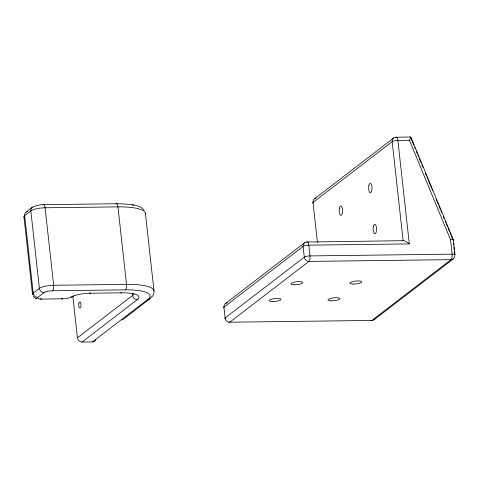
<?xml version="1.0" encoding="UTF-8"?>
<svg xmlns="http://www.w3.org/2000/svg" width="479" height="479" viewBox="0 0 479 479"><rect width="100%" height="100%" fill="white"/><g stroke="black" fill="none" stroke-linecap="round" stroke-linejoin="round"><path stroke-width="0.72" d="M410.868 137.132L409.425 140.227L450.547 239.751L452.134 254.163A4.467 1.617 89.3 0 1 451.068 259.654L371.89 320.445L229.752 322.199A4.467 1.617 89.3 0 1 228.83 322.145M153.951 292.693L153.029 295.369L151.711 297.148M409.395 140.269L397.887 140.413A4.467 1.09 -6.3 0 0 392.181 141.652L313.003 202.443A4.467 1.09 -6.3 0 0 312.961 203.18M26.135 211.987L32.315 207.245M27.962 211.281A4.467 4.018 52.5 0 0 24.651 215.616L33.201 293.112A4.467 4.018 52.5 0 0 37.841 297.363L44.02 292.621A6.7 1.635 -6.3 0 1 52.582 290.765L125.438 289.867A37.961 9.251 -6.3 0 1 147.694 299.513A4.467 4.018 52.5 0 0 151.262 296.74M95.734 339.922A4.467 4.018 52.5 0 1 92.465 341.916L82.059 342.042A4.467 4.018 52.5 0 1 77.418 337.791L132.647 295.387A22.327 5.443 -6.3 0 0 133.97 293.765M82.059 342.042L137.287 299.638A4.467 4.018 52.5 0 1 132.647 295.387L132.485 293.908M92.465 341.916L147.694 299.513M122.283 319.984L149.897 298.782M314.493 198.815L393.666 138.024M225.435 303.536L304.59 242.763M374.063 319.733L453.266 258.923M454.769 256.085A4.467 4.018 52.5 0 1 451.068 259.654L308.925 261.408A4.467 4.018 52.5 0 1 304.291 257.157L303.099 246.392A4.467 4.018 52.5 0 1 306.788 242.033L403.743 240.686L406.21 241.59L409.317 243.913L308.805 245.152A4.467 1.09 -6.3 0 0 303.099 246.392L223.921 307.183A4.467 1.09 -6.3 0 0 223.879 307.919M410.677 136.97L395.87 137.293A4.467 4.018 52.5 0 0 392.181 141.652L403.132 240.847M24.231 217.221A11.167 2.718 -6.3 0 1 24.651 215.616L30.83 210.874A4.467 4.018 52.5 0 1 34.518 206.515A6.7 1.635 -6.3 0 1 43.08 204.659L115.936 203.761A37.961 9.251 -6.3 0 1 133.587 205.263M40.535 298.645A4.467 1.617 89.3 0 0 41.769 299.064L62.689 298.806A6.7 1.635 -6.3 0 0 70.988 297.13A15.633 3.808 -6.3 0 1 90.351 293.214L121.576 292.831A26.794 6.526 -6.3 0 1 137.287 299.638M132.324 204.653C136.533 205.521 141.335 206.533 144.095 210.149M33.291 296.273L34.416 297.573L36.512 298.621M35.745 298.375L36.644 298.662M410.725 137.802L413.85 145.365M414.706 147.424L415.275 148.801M416.413 151.55L417.263 153.615M417.832 154.986L418.688 157.052M419.257 158.423L420.963 162.549M421.813 164.614L422.951 167.363M425.508 173.548L426.364 175.613M426.933 176.985L427.783 179.05M428.352 180.421L431.196 187.295M431.765 188.672L432.621 190.738M436.028 198.983L436.884 201.048M437.453 202.419L438.303 204.485M438.872 205.856L440.297 209.293M440.866 210.67L441.716 212.736M443.422 216.855L443.991 218.232M445.129 220.981L445.985 223.046M446.554 224.417L447.404 226.483M447.973 227.854L449.392 231.291M449.961 232.668L450.817 234.734M451.386 236.105L453.092 240.23A4.497 0.838 -14.5 0 0 453.35 239.967M410.844 137.012L453.368 239.805L455.032 254.864M453.409 243.098L453.643 245.254M453.882 247.404L454.122 249.559M454.355 251.709L454.595 253.864M409.317 243.913L397.887 140.413A4.467 1.617 89.3 0 0 395.87 137.293M317.415 242.416L313.003 202.443A4.467 4.018 52.5 0 1 315.942 198.168M145.454 213.544L154.01 291.04M72.856 296.459L77.418 337.791M23.956 216.7L32.512 294.196M62.689 298.806A4.467 1.617 89.3 0 1 61.611 298.591M41.769 299.064A6.7 1.635 -6.3 0 1 37.841 297.363M121.576 292.831A4.467 1.617 89.3 0 1 120.654 292.777M90.351 293.214A4.467 1.617 89.3 0 1 89.274 292.998M52.582 290.765A4.467 1.617 89.3 0 0 53.654 285.274L45.098 207.778A4.467 1.617 89.3 0 0 43.08 204.659M125.438 289.867A4.467 1.617 89.3 0 0 126.51 284.376L117.954 206.88A4.467 1.617 89.3 0 0 115.936 203.761M44.02 292.621A4.467 4.018 52.5 0 1 39.386 288.364L30.83 210.874A11.167 2.718 -6.3 0 1 45.098 207.778L117.954 206.88A42.427 10.334 -6.3 0 1 145.341 214.58M153.897 292.07A42.427 10.334 -6.3 0 0 126.51 284.376L53.654 285.274A11.167 2.718 -6.3 0 0 39.386 288.364L33.201 293.112A11.167 2.718 -6.3 0 0 33.099 294.95M73.67 295.92A4.467 3.838 58.8 0 1 70.988 297.13M450.541 239.757A4.497 0.838 -14.5 0 1 453.296 239.71M454.757 255.301A4.467 1.09 -6.3 0 0 452.134 254.163L309.997 255.918A4.467 1.09 -6.3 0 0 304.291 257.157L225.112 317.942A4.467 1.09 -6.3 0 0 225.453 318.846M306.788 242.033A4.467 1.617 89.3 0 1 308.805 245.152L309.997 255.918A4.467 1.617 89.3 0 1 308.925 261.408L229.752 322.199A4.467 4.018 52.5 0 1 225.112 317.942L223.921 307.183A4.467 4.018 52.5 0 1 227.303 302.842M370.812 320.229A4.467 1.617 89.3 0 0 371.89 320.445A4.467 4.018 52.5 0 0 375.255 318.248M78.885 303.369A3.125 1.132 89.3 0 0 79.903 308.087A3.125 1.132 89.3 0 0 80.849 303.423A3.125 1.132 89.3 0 0 78.885 303.369M339.401 208.251A4.706 1.7 89.3 0 0 340.928 215.352A4.706 1.7 89.3 0 0 342.347 208.329A4.706 1.7 89.3 0 0 339.401 208.251M368.83 185.654A4.706 1.7 89.3 0 0 370.357 192.756A4.706 1.7 89.3 0 0 371.782 185.732A4.706 1.7 89.3 0 0 368.83 185.654M373.357 226.663A4.706 1.7 89.3 0 0 374.883 233.758A4.706 1.7 89.3 0 0 376.308 226.741A4.706 1.7 89.3 0 0 373.357 226.663M352.933 284.065A5.976 1.455 -6.3 0 0 361.729 281.838A5.976 1.455 -6.3 0 0 352.712 281.55A5.976 1.455 -6.3 0 0 352.933 284.065M331.085 300.842A5.976 1.455 -6.3 0 0 339.88 298.615A5.976 1.455 -6.3 0 0 330.863 298.327A5.976 1.455 -6.3 0 0 331.085 300.842M272.21 301.566A5.976 1.455 -6.3 0 0 281.005 299.339A5.976 1.455 -6.3 0 0 271.988 299.052A5.976 1.455 -6.3 0 0 272.21 301.566M294.058 284.789A5.976 1.455 -6.3 0 0 302.854 282.562A5.976 1.455 -6.3 0 0 293.837 282.281A5.976 1.455 -6.3 0 0 294.058 284.789"/></g></svg>
